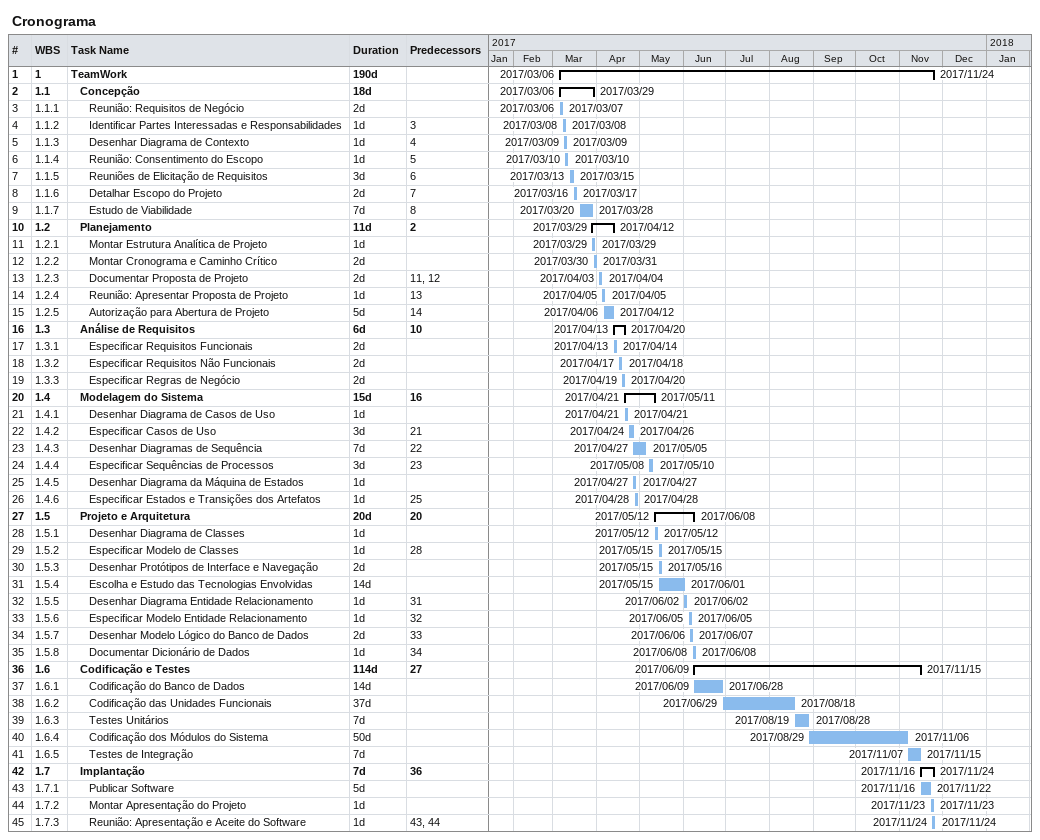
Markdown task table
Cronograma

| ID | WBS | Task | Duration | Start | Finish | Predecessors |
|---|---|---|---|---|---|---|
| 1 | 1 | **TeamWork** | 190d | 2017-03-06 | 2017-11-24 |  |
| 2 | 1.1 | **Concepção** | 18d | 2017-03-06 | 2017-03-29 |  |
| 3 | 1.1.1 | Reunião: Requisitos de Negócio | 2d | 2017-03-06 | 2017-03-07 |  |
| 4 | 1.1.2 | Identificar Partes Interessadas e Responsabilidades | 1d | 2017-03-08 | 2017-03-08 | 3 |
| 5 | 1.1.3 | Desenhar Diagrama de Contexto | 1d | 2017-03-09 | 2017-03-09 | 4 |
| 6 | 1.1.4 | Reunião: Consentimento do Escopo | 1d | 2017-03-10 | 2017-03-10 | 5 |
| 7 | 1.1.5 | Reuniões de Elicitação de Requisitos | 3d | 2017-03-13 | 2017-03-15 | 6 |
| 8 | 1.1.6 | Detalhar Escopo do Projeto | 2d | 2017-03-16 | 2017-03-17 | 7 |
| 9 | 1.1.7 | Estudo de Viabilidade | 7d | 2017-03-20 | 2017-03-28 | 8 |
| 10 | 1.2 | **Planejamento** | 11d | 2017-03-29 | 2017-04-12 | 2 |
| 11 | 1.2.1 | Montar Estrutura Analítica de Projeto | 1d | 2017-03-29 | 2017-03-29 |  |
| 12 | 1.2.2 | Montar Cronograma e Caminho Crítico | 2d | 2017-03-30 | 2017-03-31 |  |
| 13 | 1.2.3 | Documentar Proposta de Projeto | 2d | 2017-04-03 | 2017-04-04 | 11, 12 |
| 14 | 1.2.4 | Reunião: Apresentar Proposta de Projeto | 1d | 2017-04-05 | 2017-04-05 | 13 |
| 15 | 1.2.5 | Autorização para Abertura de Projeto | 5d | 2017-04-06 | 2017-04-12 | 14 |
| 16 | 1.3 | **Análise de Requisitos** | 6d | 2017-04-13 | 2017-04-20 | 10 |
| 17 | 1.3.1 | Especificar Requisitos Funcionais | 2d | 2017-04-13 | 2017-04-14 |  |
| 18 | 1.3.2 | Especificar Requisitos Não Funcionais | 2d | 2017-04-17 | 2017-04-18 |  |
| 19 | 1.3.3 | Especificar Regras de Negócio | 2d | 2017-04-19 | 2017-04-20 |  |
| 20 | 1.4 | **Modelagem do Sistema** | 15d | 2017-04-21 | 2017-05-11 | 16 |
| 21 | 1.4.1 | Desenhar Diagrama de Casos de Uso | 1d | 2017-04-21 | 2017-04-21 |  |
| 22 | 1.4.2 | Especificar Casos de Uso | 3d | 2017-04-24 | 2017-04-26 | 21 |
| 23 | 1.4.3 | Desenhar Diagramas de Sequência | 7d | 2017-04-27 | 2017-05-05 | 22 |
| 24 | 1.4.4 | Especificar Sequências de Processos | 3d | 2017-05-08 | 2017-05-10 | 23 |
| 25 | 1.4.5 | Desenhar Diagrama da Máquina de Estados | 1d | 2017-04-27 | 2017-04-27 |  |
| 26 | 1.4.6 | Especificar Estados e Transições dos Artefatos | 1d | 2017-04-28 | 2017-04-28 | 25 |
| 27 | 1.5 | **Projeto e Arquitetura** | 20d | 2017-05-12 | 2017-06-08 | 20 |
| 28 | 1.5.1 | Desenhar Diagrama de Classes | 1d | 2017-05-12 | 2017-05-12 |  |
| 29 | 1.5.2 | Especificar Modelo de Classes | 1d | 2017-05-15 | 2017-05-15 | 28 |
| 30 | 1.5.3 | Desenhar Protótipos de Interface e Navegação | 2d | 2017-05-15 | 2017-05-16 |  |
| 31 | 1.5.4 | Escolha e Estudo das Tecnologias Envolvidas | 14d | 2017-05-15 | 2017-06-01 |  |
| 32 | 1.5.5 | Desenhar Diagrama Entidade Relacionamento | 1d | 2017-06-02 | 2017-06-02 | 31 |
| 33 | 1.5.6 | Especificar Modelo Entidade Relacionamento | 1d | 2017-06-05 | 2017-06-05 | 32 |
| 34 | 1.5.7 | Desenhar Modelo Lógico do Banco de Dados | 2d | 2017-06-06 | 2017-06-07 | 33 |
| 35 | 1.5.8 | Documentar Dicionário de Dados | 1d | 2017-06-08 | 2017-06-08 | 34 |
| 36 | 1.6 | **Codificação e Testes** | 114d | 2017-06-09 | 2017-11-15 | 27 |
| 37 | 1.6.1 | Codificação do Banco de Dados | 14d | 2017-06-09 | 2017-06-28 |  |
| 38 | 1.6.2 | Codificação das Unidades Funcionais | 37d | 2017-06-29 | 2017-08-18 |  |
| 39 | 1.6.3 | Testes Unitários | 7d | 2017-08-19 | 2017-08-28 |  |
| 40 | 1.6.4 | Codificação dos Módulos do Sistema | 50d | 2017-08-29 | 2017-11-06 |  |
| 41 | 1.6.5 | Testes de Integração | 7d | 2017-11-07 | 2017-11-15 |  |
| 42 | 1.7 | **Implantação** | 7d | 2017-11-16 | 2017-11-24 | 36 |
| 43 | 1.7.1 | Publicar Software | 5d | 2017-11-16 | 2017-11-22 |  |
| 44 | 1.7.2 | Montar Apresentação do Projeto | 1d | 2017-11-23 | 2017-11-23 |  |
| 45 | 1.7.3 | Reunião: Apresentação e Aceite do Software | 1d | 2017-11-24 | 2017-11-24 | 43, 44 |
